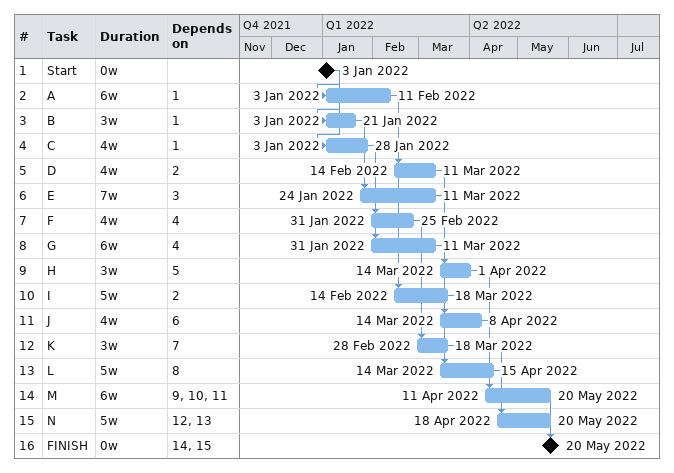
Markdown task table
| ID | Task | Duration | Start | Finish | Predecessors |
|---|---|---|---|---|---|
| 1 | Start | 0w | 2022-01-03 | 2022-01-03 |  |
| 2 | A | 6w | 2022-01-03 | 2022-02-11 | 1 |
| 3 | B | 3w | 2022-01-03 | 2022-01-21 | 1 |
| 4 | C | 4w | 2022-01-03 | 2022-01-28 | 1 |
| 5 | D | 4w | 2022-02-14 | 2022-03-11 | 2 |
| 6 | E | 7w | 2022-01-24 | 2022-03-11 | 3 |
| 7 | F | 4w | 2022-01-31 | 2022-02-25 | 4 |
| 8 | G | 6w | 2022-01-31 | 2022-03-11 | 4 |
| 9 | H | 3w | 2022-03-14 | 2022-04-01 | 5 |
| 10 | I | 5w | 2022-02-14 | 2022-03-18 | 2 |
| 11 | J | 4w | 2022-03-14 | 2022-04-08 | 6 |
| 12 | K | 3w | 2022-02-28 | 2022-03-18 | 7 |
| 13 | L | 5w | 2022-03-14 | 2022-04-15 | 8 |
| 14 | M | 6w | 2022-04-11 | 2022-05-20 | 9, 10, 11 |
| 15 | N | 5w | 2022-04-18 | 2022-05-20 | 12, 13 |
| 16 | FINISH | 0w | 2022-05-20 | 2022-05-20 | 14, 15 |
